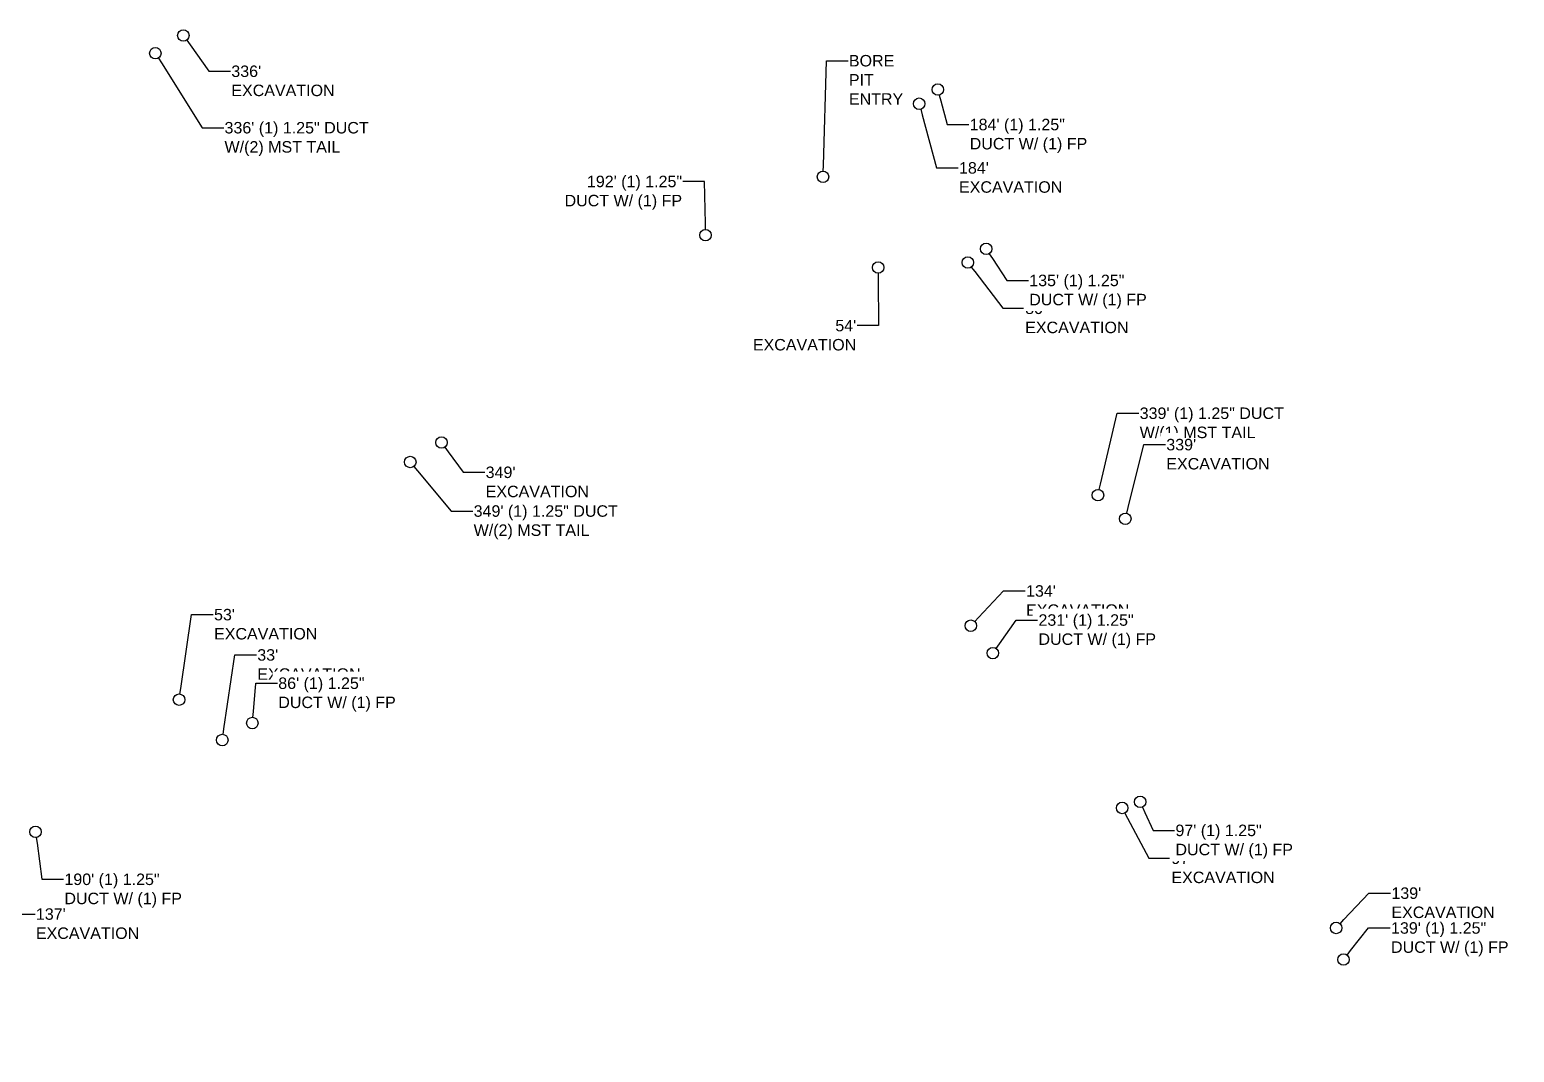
# Model space of a CAD drawing. Header units: millimetres. Extents: x -41032736 to 811436, y 699275 to 12282705.
# Drawn here: x -41030435 to -41029788, y 12281972 to 12282418 of the extents above; entities that cross this region are included whole.
import ezdxf
from ezdxf import colors
from ezdxf.entities.mleader import LeaderData, LeaderLine
from ezdxf.math import Vec2, Vec3

# ---------------------------------------------------------------- set-up
doc = ezdxf.new("R2010")
doc.units = ezdxf.units.MM
doc.header["$MEASUREMENT"] = 0
doc.layers.get('0').update_dxf_attribs({"linetype": 'CONTINUOUS'})
doc.layers.add('EXCAVATION', color=1, linetype='CONTINUOUS')
doc.styles.add('Legend', font='arial.ttf')

# ---------------------------------------------------------------- blocks, each defined once
blk = doc.blocks.new('_DotBlank')
at = {"color": 0, "linetype": 'ByBlock', "lineweight": -2}
blk.add_line((-0.5, 0), (-1, 0), dxfattribs=at)
blk.add_circle((0, 0), 0.5, dxfattribs=at)

msp = doc.modelspace()

# ---------------------------------------------------------------- leaders
at = {"layer": 'EXCAVATION', "linetype": 'Continuous'}
ml = msp.add_multileader_mtext('Standard', dxfattribs=at)
ml.set_content('336\' (1) 1.25" DUCT\\PW/(2) {\\W1;MST TAIL}', color=256, style='Legend')
ml.set_leader_properties()
ml.set_arrow_properties(name='DOTBLANK')
ml.build(insert=Vec2(0, 0))
ml.multileader.update_dxf_attribs({"dogleg_length": 0.36, "arrow_head_size": 5})
ctx = ml.context
ctx.base_point, ctx.char_height, ctx.arrow_head_size, ctx.landing_gap_size, ctx.plane_origin = Vec3(-41030350.69, 12282374.99), 5, 5, 0.347, Vec3(-41030393.71, 12282302.08)
notes = []
notes.append((ctx, [(0, (1, 1, 0), (-41030360.11, 12282374.99), (1, 0), 9.42, [(0, [(-41030380.48, 12282407.43)], 0, [])])]))
ctx.mtext.insert, ctx.mtext.width, ctx.mtext.flow_direction = Vec3(-41030350.35, 12282377.49), 0.00000000248, 5
ctx.mtext.has_bg_fill, ctx.mtext.bg_color, ctx.mtext.bg_scale_factor, ctx.mtext.bg_transparency, ctx.mtext.use_window_bg_color = 1, -1027028792, 1.5, 0, 1
at = {"layer": 'EXCAVATION', "color": 1, "lineweight": 9}
ml = msp.add_multileader_mtext('Standard', dxfattribs=at)
ml.set_content("184' \\PEXCAVATION ", color=1, style='Legend')
ml.set_leader_properties()
ml.set_arrow_properties(name='DOTBLANK')
ml.build(insert=Vec2(0, 0))
ml.multileader.update_dxf_attribs({"dogleg_length": 0.36, "arrow_head_size": 5})
ctx = ml.context
ctx.base_point, ctx.char_height, ctx.arrow_head_size, ctx.landing_gap_size, ctx.plane_origin = Vec3(-41030030.73, 12282357.5), 5, 5, 0.347, Vec3(-41030016.75, 12282329.69)
notes.append((ctx, [(1, (1, 1, 0), (-41030040.16, 12282357.5), (1, 0), 9.42, [(0, [(-41030047.74, 12282385.44)], 0, [])])]))
ctx.mtext.insert, ctx.mtext.width, ctx.mtext.defined_height, ctx.mtext.flow_direction = Vec3(-41030030.39, 12282360), 35.783, 11.4, 5
ctx.mtext.has_bg_fill, ctx.mtext.bg_color, ctx.mtext.bg_scale_factor, ctx.mtext.bg_transparency, ctx.mtext.use_window_bg_color = 1, -1027028792, 1.5, 0, 1
at = {"layer": 'EXCAVATION', "linetype": 'Continuous'}
ml = msp.add_multileader_mtext('Standard', dxfattribs=at)
ml.set_content('192\' (1) 1.25"\\PDUCT W/ (1) FP', color=256, style='Legend')
ml.set_leader_properties()
ml.set_arrow_properties(name='DOTBLANK')
ml.build(insert=Vec2(0, 0))
ml.multileader.update_dxf_attribs({"dogleg_length": 0.36, "arrow_head_size": 5})
ctx = ml.context
ctx.base_point, ctx.char_height, ctx.arrow_head_size, ctx.landing_gap_size, ctx.plane_origin = Vec3(-41030216.35, 12282351.59), 5, 5, 0.347, Vec3(-41030151.4, 12282210.91)
ctx.text_align_type = 2
notes.append((ctx, [(1, (1, 1, 0), (-41030141.23, 12282351.59), (-1, 0), 9.42, [(0, [(-41030140.8, 12282328.21)], 0, [])])]))
ctx.mtext.insert, ctx.mtext.width, ctx.mtext.alignment, ctx.mtext.flow_direction = Vec3(-41030151, 12282354.09), 0.00000000248, 3, 5
ctx.mtext.has_bg_fill, ctx.mtext.bg_color, ctx.mtext.bg_scale_factor, ctx.mtext.bg_transparency, ctx.mtext.use_window_bg_color = 1, -1027028792, 1.5, 0, 1
at = {"layer": 'EXCAVATION', "color": 1, "lineweight": 9}
ml = msp.add_multileader_mtext('Standard', dxfattribs=at)
ml.set_content("80' \\PEXCAVATION ", color=1, style='Legend')
ml.set_leader_properties()
ml.set_arrow_properties(name='DOTBLANK')
ml.build(insert=Vec2(0, 0))
ml.multileader.update_dxf_attribs({"dogleg_length": 0.36, "arrow_head_size": 5})
ctx = ml.context
ctx.base_point, ctx.char_height, ctx.arrow_head_size, ctx.landing_gap_size, ctx.plane_origin = Vec3(-41030001.91, 12282296.34), 5, 5, 0.347, Vec3(-41029994.14, 12282268.2)
notes.append((ctx, [(1, (1, 1, 0), (-41030011.33, 12282296.34), (1, 0), 9.42, [(0, [(-41030026.53, 12282316.31)], 0, [])])]))
ctx.mtext.insert, ctx.mtext.width, ctx.mtext.defined_height, ctx.mtext.flow_direction = Vec3(-41030001.56, 12282298.84), 35.783, 11.4, 5
ctx.mtext.has_bg_fill, ctx.mtext.bg_color, ctx.mtext.bg_scale_factor, ctx.mtext.bg_transparency, ctx.mtext.use_window_bg_color = 1, -1027028792, 1.5, 0, 1
at = {"layer": 'EXCAVATION', "linetype": 'Continuous'}
ml = msp.add_multileader_mtext('Standard', dxfattribs=at)
ml.set_content("54'\\PEXCAVATION", color=256, style='Legend')
ml.set_leader_properties()
ml.set_arrow_properties(name='DOTBLANK')
ml.build(insert=Vec2(0, 0))
ml.multileader.update_dxf_attribs({"dogleg_length": 0.36, "arrow_head_size": 5})
ctx = ml.context
ctx.base_point, ctx.char_height, ctx.arrow_head_size, ctx.landing_gap_size, ctx.plane_origin = Vec3(-41030123.84, 12282288.8), 5, 5, 0.347, Vec3(-41030078.17, 12282208.01)
ctx.text_align_type = 2
notes.append((ctx, [(1, (1, 1, 0), (-41030065.39, 12282288.8), (-1, 0), 9.42, [(0, [(-41030065.61, 12282314.13)], 0, [])])]))
ctx.mtext.insert, ctx.mtext.width, ctx.mtext.alignment, ctx.mtext.flow_direction = Vec3(-41030075.16, 12282291.3), 0.00000000248, 3, 5
ctx.mtext.has_bg_fill, ctx.mtext.bg_color, ctx.mtext.bg_scale_factor, ctx.mtext.bg_transparency, ctx.mtext.use_window_bg_color = 1, -1027028792, 1.5, 0, 1
ml = msp.add_multileader_mtext('Standard', dxfattribs=at)
ml.set_content('339\' (1) 1.25" DUCT\\PW/(1) {\\W1;MST TAIL}', color=256, style='Legend')
ml.set_leader_properties()
ml.set_arrow_properties(name='DOTBLANK')
ml.build(insert=Vec2(0, 0))
ml.multileader.update_dxf_attribs({"dogleg_length": 0.36, "arrow_head_size": 5})
ctx = ml.context
ctx.base_point, ctx.char_height, ctx.arrow_head_size, ctx.landing_gap_size, ctx.plane_origin = Vec3(-41029952.03, 12282250.62), 5, 5, 0.347, Vec3(-41029980.82, 12282105.07)
notes.append((ctx, [(0, (1, 1, 0), (-41029961.45, 12282250.62), (1, 0), 9.42, [(0, [(-41029969.86, 12282214.91)], 0, [])])]))
ctx.mtext.insert, ctx.mtext.width, ctx.mtext.flow_direction = Vec3(-41029951.68, 12282253.12), 0.00000000248, 5
ctx.mtext.has_bg_fill, ctx.mtext.bg_color, ctx.mtext.bg_scale_factor, ctx.mtext.bg_transparency, ctx.mtext.use_window_bg_color = 1, -1027028792, 1.5, 0, 1
ml = msp.add_multileader_mtext('Standard', dxfattribs=at)
ml.set_content('349\' (1) 1.25" DUCT\\PW/(2) {\\W1;MST TAIL}', color=256, style='Legend')
ml.set_leader_properties()
ml.set_arrow_properties(name='DOTBLANK')
ml.build(insert=Vec2(0, 0))
ml.multileader.update_dxf_attribs({"dogleg_length": 0.36, "arrow_head_size": 5})
ctx = ml.context
ctx.base_point, ctx.char_height, ctx.arrow_head_size, ctx.landing_gap_size, ctx.plane_origin = Vec3(-41030242.17, 12282208.02), 5, 5, 0.347, Vec3(-41030282.32, 12282124.39)
notes.append((ctx, [(0, (1, 1, 0), (-41030251.59, 12282208.02), (1, 0), 9.42, [(0, [(-41030269.43, 12282229.36)], 0, [])])]))
ctx.mtext.insert, ctx.mtext.width, ctx.mtext.flow_direction = Vec3(-41030241.82, 12282210.52), 0.00000000248, 5
ctx.mtext.has_bg_fill, ctx.mtext.bg_color, ctx.mtext.bg_scale_factor, ctx.mtext.bg_transparency, ctx.mtext.use_window_bg_color = 1, -1027028792, 1.5, 0, 1
at = {"layer": 'EXCAVATION', "color": 1, "lineweight": 9}
ml = msp.add_multileader_mtext('Standard', dxfattribs=at)
ml.set_content("134' \\PEXCAVATION ", color=1, style='Legend')
ml.set_leader_properties()
ml.set_arrow_properties(name='DOTBLANK')
ml.build(insert=Vec2(0, 0))
ml.multileader.update_dxf_attribs({"dogleg_length": 0.36, "arrow_head_size": 5})
ctx = ml.context
ctx.base_point, ctx.char_height, ctx.arrow_head_size, ctx.landing_gap_size, ctx.plane_origin = Vec3(-41030001.53, 12282173.21), 5, 5, 0.347, Vec3(-41029995.53, 12282104.12)
notes.append((ctx, [(1, (1, 1, 0), (-41030010.95, 12282173.21), (1, 0), 9.42, [(0, [(-41030025.27, 12282158.06)], 0, [])])]))
ctx.mtext.insert, ctx.mtext.width, ctx.mtext.defined_height, ctx.mtext.flow_direction = Vec3(-41030001.18, 12282175.71), 35.783, 11.4, 5
ctx.mtext.has_bg_fill, ctx.mtext.bg_color, ctx.mtext.bg_scale_factor, ctx.mtext.bg_transparency, ctx.mtext.use_window_bg_color = 1, -1027028792, 1.5, 0, 1
ml = msp.add_multileader_mtext('Standard', dxfattribs=at)
ml.set_content("33' \\PEXCAVATION ", color=1, style='Legend')
ml.set_leader_properties()
ml.set_arrow_properties(name='DOTBLANK')
ml.build(insert=Vec2(0, 0))
ml.multileader.update_dxf_attribs({"dogleg_length": 0.36, "arrow_head_size": 5})
ctx = ml.context
ctx.base_point, ctx.char_height, ctx.arrow_head_size, ctx.landing_gap_size, ctx.plane_origin = Vec3(-41030336.42, 12282145.34), 5, 5, 0.347, Vec3(-41030317.13, 12282054.87)
notes.append((ctx, [(1, (1, 1, 0), (-41030345.85, 12282145.34), (1, 0), 9.42, [(0, [(-41030351.32, 12282108.26)], 0, [])])]))
ctx.mtext.insert, ctx.mtext.width, ctx.mtext.defined_height, ctx.mtext.flow_direction = Vec3(-41030336.08, 12282147.84), 35.783, 11.4, 5
ctx.mtext.has_bg_fill, ctx.mtext.bg_color, ctx.mtext.bg_scale_factor, ctx.mtext.bg_transparency, ctx.mtext.use_window_bg_color = 1, -1027028792, 1.5, 0, 1
ml = msp.add_multileader_mtext('Standard', dxfattribs=at)
ml.set_content("97' \\PEXCAVATION ", color=1, style='Legend')
ml.set_leader_properties()
ml.set_arrow_properties(name='DOTBLANK')
ml.build(insert=Vec2(0, 0))
ml.multileader.update_dxf_attribs({"dogleg_length": 0.36, "arrow_head_size": 5})
ctx = ml.context
ctx.base_point, ctx.char_height, ctx.arrow_head_size, ctx.landing_gap_size, ctx.plane_origin = Vec3(-41029938.21, 12282056.77), 5, 5, 0.347, Vec3(-41029930.45, 12282028.63)
notes.append((ctx, [(1, (1, 1, 0), (-41029947.64, 12282056.77), (1, 0), 9.42, [(0, [(-41029959.3, 12282078.68)], 0, [])])]))
ctx.mtext.insert, ctx.mtext.width, ctx.mtext.defined_height, ctx.mtext.flow_direction = Vec3(-41029937.87, 12282059.27), 35.783, 11.4, 5
ctx.mtext.has_bg_fill, ctx.mtext.bg_color, ctx.mtext.bg_scale_factor, ctx.mtext.bg_transparency, ctx.mtext.use_window_bg_color = 1, -1027028792, 1.5, 0, 1
ml = msp.add_multileader_mtext('Standard', dxfattribs=at)
ml.set_content("137' \\PEXCAVATION ", color=1, style='Legend')
ml.set_leader_properties()
ml.set_arrow_properties(name='DOTBLANK')
ml.build(insert=Vec2(0, 0))
ml.multileader.update_dxf_attribs({"dogleg_length": 0.36, "arrow_head_size": 5})
ctx = ml.context
ctx.base_point, ctx.char_height, ctx.arrow_head_size, ctx.landing_gap_size, ctx.plane_origin = Vec3(-41030432.87, 12282032.46), 5, 5, 0.347, Vec3(-41030411.59, 12282007.49)
notes.append((ctx, [(1, (1, 1, 0), (-41030442.29, 12282032.46), (1, 0), 9.42, [(0, [(-41030445.78, 12282060.88)], 0, [])])]))
ctx.mtext.insert, ctx.mtext.width, ctx.mtext.defined_height, ctx.mtext.flow_direction = Vec3(-41030432.52, 12282034.96), 35.783, 11.4, 5
ctx.mtext.has_bg_fill, ctx.mtext.bg_color, ctx.mtext.bg_scale_factor, ctx.mtext.bg_transparency, ctx.mtext.use_window_bg_color = 1, -1027028792, 1.5, 0, 1
ml = msp.add_multileader_mtext('Standard', dxfattribs=at)
ml.set_content("139' \\PEXCAVATION ", color=1, style='Legend')
ml.set_leader_properties()
ml.set_arrow_properties(name='DOTBLANK')
ml.build(insert=Vec2(0, 0))
ml.multileader.update_dxf_attribs({"dogleg_length": 0.36, "arrow_head_size": 5})
ctx = ml.context
ctx.base_point, ctx.char_height, ctx.arrow_head_size, ctx.landing_gap_size, ctx.plane_origin = Vec3(-41029842.38, 12282041.56), 5, 5, 0.347, Vec3(-41029836.38, 12281972.47)
notes.append((ctx, [(1, (1, 1, 0), (-41029851.8, 12282041.56), (1, 0), 9.42, [(0, [(-41029866.12, 12282026.41)], 0, [])])]))
ctx.mtext.insert, ctx.mtext.width, ctx.mtext.defined_height, ctx.mtext.flow_direction = Vec3(-41029842.03, 12282044.06), 35.783, 11.4, 5
ctx.mtext.has_bg_fill, ctx.mtext.bg_color, ctx.mtext.bg_scale_factor, ctx.mtext.bg_transparency, ctx.mtext.use_window_bg_color = 1, -1027028792, 1.5, 0, 1
for ctx, leaders in notes:
    for number, flags, end, landing, length, lines in leaders:
        leader = LeaderData()
        leader.index, (leader.has_last_leader_line, leader.has_dogleg_vector, leader.attachment_direction) = number, flags
        leader.last_leader_point, leader.dogleg_vector, leader.dogleg_length = Vec3(end), Vec3(landing), length
        for number, points, colour, breaks in lines:
            line = LeaderLine()
            line.index, line.vertices, line.color, line.breaks = number, Vec3.list(points), colors.encode_raw_color(colour), breaks
            leader.lines.append(line)
        ctx.leaders.append(leader)

# ---------------------------------------------------------------- next in the draw order: leaders
ml = msp.add_multileader_mtext('Standard', dxfattribs=at)
ml.set_content("336' \\PEXCAVATION ", color=1, style='Legend')
ml.set_leader_properties()
ml.set_arrow_properties(name='DOTBLANK')
ml.build(insert=Vec2(0, 0))
ml.multileader.update_dxf_attribs({"dogleg_length": 0.36, "arrow_head_size": 5})
ctx = ml.context
ctx.base_point, ctx.char_height, ctx.arrow_head_size, ctx.landing_gap_size, ctx.plane_origin = Vec3(-41030347.74, 12282399.59), 5, 5, 0.347, Vec3(-41030354.09, 12282358.67)
notes = []
notes.append((ctx, [(1, (1, 1, 0), (-41030357.16, 12282399.59), (1, 0), 9.42, [(0, [(-41030368.27, 12282415.19)], 0, [])])]))
ctx.mtext.insert, ctx.mtext.width, ctx.mtext.defined_height, ctx.mtext.flow_direction = Vec3(-41030347.39, 12282402.09), 35.783, 11.4, 5
ctx.mtext.has_bg_fill, ctx.mtext.bg_color, ctx.mtext.bg_scale_factor, ctx.mtext.bg_transparency, ctx.mtext.use_window_bg_color = 1, -1027028792, 1.5, 0, 1
at = {"layer": 'EXCAVATION', "color": 7, "lineweight": 9}
ml = msp.add_multileader_mtext('Standard', dxfattribs=at)
ml.set_content('BORE PIT ENTRY ', color=7, style='Legend')
ml.set_leader_properties()
ml.set_arrow_properties(name='DOTBLANK')
ml.build(insert=Vec2(0, 0))
ml.multileader.update_dxf_attribs({"dogleg_length": 0.36, "arrow_head_size": 5})
ctx = ml.context
ctx.base_point, ctx.char_height, ctx.arrow_head_size, ctx.landing_gap_size, ctx.plane_origin = Vec3(-41030078.71, 12282404.18), 5, 5, 0.347, Vec3(-41030074.99, 12282300.76)
notes.append((ctx, [(1, (1, 1, 0), (-41030088.13, 12282404.18), (1, 0), 9.42, [(0, [(-41030089.62, 12282353.58)], 0, [])])]))
ctx.mtext.insert, ctx.mtext.width, ctx.mtext.defined_height, ctx.mtext.flow_direction = Vec3(-41030078.36, 12282406.68), 22.8053, 11.4, 5
ctx.mtext.has_bg_fill, ctx.mtext.bg_color, ctx.mtext.bg_scale_factor, ctx.mtext.bg_transparency, ctx.mtext.use_window_bg_color = 1, -1027028792, 1.5, 0, 1
at = {"layer": 'EXCAVATION', "linetype": 'Continuous'}
ml = msp.add_multileader_mtext('Standard', dxfattribs=at)
ml.set_content('135\' (1) 1.25"\\PDUCT W/ (1) FP', color=256, style='Legend')
ml.set_leader_properties()
ml.set_arrow_properties(name='DOTBLANK')
ml.build(insert=Vec2(0, 0))
ml.multileader.update_dxf_attribs({"dogleg_length": 0.36, "arrow_head_size": 5})
ctx = ml.context
ctx.base_point, ctx.char_height, ctx.arrow_head_size, ctx.landing_gap_size, ctx.plane_origin = Vec3(-41030000.14, 12282308.47), 5, 5, 0.347, Vec3(-41030026.4, 12282214.7)
notes.append((ctx, [(0, (1, 1, 0), (-41030009.56, 12282308.47), (1, 0), 9.42, [(0, [(-41030018.57, 12282322.21)], 0, [])])]))
ctx.mtext.insert, ctx.mtext.width, ctx.mtext.flow_direction = Vec3(-41029999.79, 12282310.97), 0.00000000248, 5
ctx.mtext.has_bg_fill, ctx.mtext.bg_color, ctx.mtext.bg_scale_factor, ctx.mtext.bg_transparency, ctx.mtext.use_window_bg_color = 1, -1027028792, 1.5, 0, 1
at = {"layer": 'EXCAVATION', "color": 1, "lineweight": 9}
ml = msp.add_multileader_mtext('Standard', dxfattribs=at)
ml.set_content("339' \\PEXCAVATION ", color=1, style='Legend')
ml.set_leader_properties()
ml.set_arrow_properties(name='DOTBLANK')
ml.build(insert=Vec2(0, 0))
ml.multileader.update_dxf_attribs({"dogleg_length": 0.36, "arrow_head_size": 5})
ctx = ml.context
ctx.base_point, ctx.char_height, ctx.arrow_head_size, ctx.landing_gap_size, ctx.plane_origin = Vec3(-41029940.43, 12282236.95), 5, 5, 0.347, Vec3(-41029941.2, 12282161.66)
notes.append((ctx, [(1, (1, 1, 0), (-41029949.86, 12282236.95), (1, 0), 9.42, [(0, [(-41029957.95, 12282204.66)], 0, [])])]))
ctx.mtext.insert, ctx.mtext.width, ctx.mtext.defined_height, ctx.mtext.flow_direction = Vec3(-41029940.09, 12282239.45), 35.783, 11.4, 5
ctx.mtext.has_bg_fill, ctx.mtext.bg_color, ctx.mtext.bg_scale_factor, ctx.mtext.bg_transparency, ctx.mtext.use_window_bg_color = 1, -1027028792, 1.5, 0, 1
ml = msp.add_multileader_mtext('Standard', dxfattribs=at)
ml.set_content("349' \\PEXCAVATION ", color=1, style='Legend')
ml.set_leader_properties()
ml.set_arrow_properties(name='DOTBLANK')
ml.build(insert=Vec2(0, 0))
ml.multileader.update_dxf_attribs({"dogleg_length": 0.36, "arrow_head_size": 5})
ctx = ml.context
ctx.base_point, ctx.char_height, ctx.arrow_head_size, ctx.landing_gap_size, ctx.plane_origin = Vec3(-41030236.93, 12282224.89), 5, 5, 0.347, Vec3(-41030242.7, 12282180.98)
notes.append((ctx, [(1, (1, 1, 0), (-41030246.35, 12282224.89), (1, 0), 9.42, [(0, [(-41030255.85, 12282237.85)], 0, [])])]))
ctx.mtext.insert, ctx.mtext.width, ctx.mtext.defined_height, ctx.mtext.flow_direction = Vec3(-41030236.59, 12282227.39), 35.783, 11.4, 5
ctx.mtext.has_bg_fill, ctx.mtext.bg_color, ctx.mtext.bg_scale_factor, ctx.mtext.bg_transparency, ctx.mtext.use_window_bg_color = 1, -1027028792, 1.5, 0, 1
at = {"layer": 'EXCAVATION', "linetype": 'Continuous'}
ml = msp.add_multileader_mtext('Standard', dxfattribs=at)
ml.set_content('231\' (1) 1.25"\\PDUCT W/ (1) FP', color=256, style='Legend')
ml.set_leader_properties()
ml.set_arrow_properties(name='DOTBLANK')
ml.build(insert=Vec2(0, 0))
ml.multileader.update_dxf_attribs({"dogleg_length": 0.36, "arrow_head_size": 5})
ctx = ml.context
ctx.base_point, ctx.char_height, ctx.arrow_head_size, ctx.landing_gap_size, ctx.plane_origin = Vec3(-41029996.12, 12282160.54), 5, 5, 0.347, Vec3(-41030027.39, 12282048.72)
notes.append((ctx, [(0, (1, 1, 0), (-41030005.54, 12282160.54), (1, 0), 9.42, [(0, [(-41030015.64, 12282146.14)], 0, [])])]))
ctx.mtext.insert, ctx.mtext.width, ctx.mtext.flow_direction = Vec3(-41029995.77, 12282163.04), 0.00000000248, 5
ctx.mtext.has_bg_fill, ctx.mtext.bg_color, ctx.mtext.bg_scale_factor, ctx.mtext.bg_transparency, ctx.mtext.use_window_bg_color = 1, -1027028792, 1.5, 0, 1
ml = msp.add_multileader_mtext('Standard', dxfattribs=at)
ml.set_content('86\' (1) 1.25"\\PDUCT W/ (1) FP', color=256, style='Legend')
ml.set_leader_properties()
ml.set_arrow_properties(name='DOTBLANK')
ml.build(insert=Vec2(0, 0))
ml.multileader.update_dxf_attribs({"dogleg_length": 0.36, "arrow_head_size": 5})
ctx = ml.context
ctx.base_point, ctx.char_height, ctx.arrow_head_size, ctx.landing_gap_size, ctx.plane_origin = Vec3(-41030327.29, 12282133.02), 5, 5, 0.347, Vec3(-41030348.99, 12281999.46)
notes.append((ctx, [(0, (1, 1, 0), (-41030336.71, 12282133.02), (1, 0), 9.42, [(0, [(-41030338.22, 12282115.66)], 0, [])])]))
ctx.mtext.insert, ctx.mtext.width, ctx.mtext.flow_direction = Vec3(-41030326.94, 12282135.52), 0.00000000248, 5
ctx.mtext.has_bg_fill, ctx.mtext.bg_color, ctx.mtext.bg_scale_factor, ctx.mtext.bg_transparency, ctx.mtext.use_window_bg_color = 1, -1027028792, 1.5, 0, 1
ml = msp.add_multileader_mtext('Standard', dxfattribs=at)
ml.set_content('97\' (1) 1.25"\\PDUCT W/ (1) FP', color=256, style='Legend')
ml.set_leader_properties()
ml.set_arrow_properties(name='DOTBLANK')
ml.build(insert=Vec2(0, 0))
ml.multileader.update_dxf_attribs({"dogleg_length": 0.36, "arrow_head_size": 5})
ctx = ml.context
ctx.base_point, ctx.char_height, ctx.arrow_head_size, ctx.landing_gap_size, ctx.plane_origin = Vec3(-41029936.45, 12282068.91), 5, 5, 0.347, Vec3(-41029962.71, 12281975.14)
notes.append((ctx, [(0, (1, 1, 0), (-41029945.87, 12282068.91), (1, 0), 9.42, [(0, [(-41029951.46, 12282081.32)], 0, [])])]))
ctx.mtext.insert, ctx.mtext.width, ctx.mtext.flow_direction = Vec3(-41029936.1, 12282071.41), 0.00000000248, 5
ctx.mtext.has_bg_fill, ctx.mtext.bg_color, ctx.mtext.bg_scale_factor, ctx.mtext.bg_transparency, ctx.mtext.use_window_bg_color = 1, -1027028792, 1.5, 0, 1
ml = msp.add_multileader_mtext('Standard', dxfattribs=at)
ml.set_content('190\' (1) 1.25"\\PDUCT W/ (1) FP', color=256, style='Legend')
ml.set_leader_properties()
ml.set_arrow_properties(name='DOTBLANK')
ml.build(insert=Vec2(0, 0))
ml.multileader.update_dxf_attribs({"dogleg_length": 0.36, "arrow_head_size": 5})
ctx = ml.context
ctx.base_point, ctx.char_height, ctx.arrow_head_size, ctx.landing_gap_size, ctx.plane_origin = Vec3(-41030420.44, 12282047.6), 5, 5, 0.347, Vec3(-41030443.45, 12281952.08)
notes.append((ctx, [(0, (1, 1, 0), (-41030429.87, 12282047.6), (1, 0), 9.42, [(0, [(-41030432.69, 12282068.28)], 0, [])])]))
ctx.mtext.insert, ctx.mtext.width, ctx.mtext.flow_direction = Vec3(-41030420.1, 12282050.1), 0.00000000248, 5
ctx.mtext.has_bg_fill, ctx.mtext.bg_color, ctx.mtext.bg_scale_factor, ctx.mtext.bg_transparency, ctx.mtext.use_window_bg_color = 1, -1027028792, 1.5, 0, 1
ml = msp.add_multileader_mtext('Standard', dxfattribs=at)
ml.set_content('139\' (1) 1.25"\\PDUCT W/ (1) FP', color=256, style='Legend')
ml.set_leader_properties()
ml.set_arrow_properties(name='DOTBLANK')
ml.build(insert=Vec2(0, 0))
ml.multileader.update_dxf_attribs({"dogleg_length": 0.36, "arrow_head_size": 5})
ctx = ml.context
ctx.base_point, ctx.char_height, ctx.arrow_head_size, ctx.landing_gap_size, ctx.plane_origin = Vec3(-41029842.54, 12282026.4), 5, 5, 0.347, Vec3(-41029868.24, 12281917.07)
notes.append((ctx, [(0, (1, 1, 0), (-41029851.96, 12282026.4), (1, 0), 9.42, [(0, [(-41029862.89, 12282012.63)], 0, [])])]))
ctx.mtext.insert, ctx.mtext.width, ctx.mtext.flow_direction = Vec3(-41029842.19, 12282028.9), 0.00000000248, 5
ctx.mtext.has_bg_fill, ctx.mtext.bg_color, ctx.mtext.bg_scale_factor, ctx.mtext.bg_transparency, ctx.mtext.use_window_bg_color = 1, -1027028792, 1.5, 0, 1
for ctx, leaders in notes:
    for number, flags, end, landing, length, lines in leaders:
        leader = LeaderData()
        leader.index, (leader.has_last_leader_line, leader.has_dogleg_vector, leader.attachment_direction) = number, flags
        leader.last_leader_point, leader.dogleg_vector, leader.dogleg_length = Vec3(end), Vec3(landing), length
        for number, points, colour, breaks in lines:
            line = LeaderLine()
            line.index, line.vertices, line.color, line.breaks = number, Vec3.list(points), colors.encode_raw_color(colour), breaks
            leader.lines.append(line)
        ctx.leaders.append(leader)

# ---------------------------------------------------------------- next in the draw order: leaders
ml = msp.add_multileader_mtext('Standard', dxfattribs=at)
ml.set_content('184\' (1) 1.25"\\PDUCT W/ (1) FP', color=256, style='Legend')
ml.set_leader_properties()
ml.set_arrow_properties(name='DOTBLANK')
ml.build(insert=Vec2(0, 0))
ml.multileader.update_dxf_attribs({"dogleg_length": 0.36, "arrow_head_size": 5})
ctx = ml.context
ctx.base_point, ctx.char_height, ctx.arrow_head_size, ctx.landing_gap_size, ctx.plane_origin = Vec3(-41030026.08, 12282376.38), 5, 5, 0.347, Vec3(-41030048.6, 12282274.29)
notes = []
notes.append((ctx, [(0, (1, 1, 0), (-41030035.5, 12282376.38), (1, 0), 9.42, [(0, [(-41030039.63, 12282391.6)], 0, [])])]))
ctx.mtext.insert, ctx.mtext.width, ctx.mtext.flow_direction = Vec3(-41030025.73, 12282378.88), 0.00000000248, 5
ctx.mtext.has_bg_fill, ctx.mtext.bg_color, ctx.mtext.bg_scale_factor, ctx.mtext.bg_transparency, ctx.mtext.use_window_bg_color = 1, -1027028792, 1.5, 0, 1
at = {"layer": 'EXCAVATION', "color": 1, "lineweight": 9}
ml = msp.add_multileader_mtext('Standard', dxfattribs=at)
ml.set_content("53' \\PEXCAVATION ", color=1, style='Legend')
ml.set_leader_properties()
ml.set_arrow_properties(name='DOTBLANK')
ml.build(insert=Vec2(0, 0))
ml.multileader.update_dxf_attribs({"dogleg_length": 0.36, "arrow_head_size": 5})
ctx = ml.context
ctx.base_point, ctx.char_height, ctx.arrow_head_size, ctx.landing_gap_size, ctx.plane_origin = Vec3(-41030355.25, 12282162.9), 5, 5, 0.347, Vec3(-41030335.96, 12282072.43)
notes.append((ctx, [(1, (1, 1, 0), (-41030364.68, 12282162.9), (1, 0), 9.42, [(0, [(-41030370.15, 12282125.83)], 0, [])])]))
ctx.mtext.insert, ctx.mtext.width, ctx.mtext.defined_height, ctx.mtext.flow_direction = Vec3(-41030354.91, 12282165.4), 35.783, 11.4, 5
ctx.mtext.has_bg_fill, ctx.mtext.bg_color, ctx.mtext.bg_scale_factor, ctx.mtext.bg_transparency, ctx.mtext.use_window_bg_color = 1, -1027028792, 1.5, 0, 1
for ctx, leaders in notes:
    for number, flags, end, landing, length, lines in leaders:
        leader = LeaderData()
        leader.index, (leader.has_last_leader_line, leader.has_dogleg_vector, leader.attachment_direction) = number, flags
        leader.last_leader_point, leader.dogleg_vector, leader.dogleg_length = Vec3(end), Vec3(landing), length
        for number, points, colour, breaks in lines:
            line = LeaderLine()
            line.index, line.vertices, line.color, line.breaks = number, Vec3.list(points), colors.encode_raw_color(colour), breaks
            leader.lines.append(line)
        ctx.leaders.append(leader)

doc.saveas('drawing.dxf')
